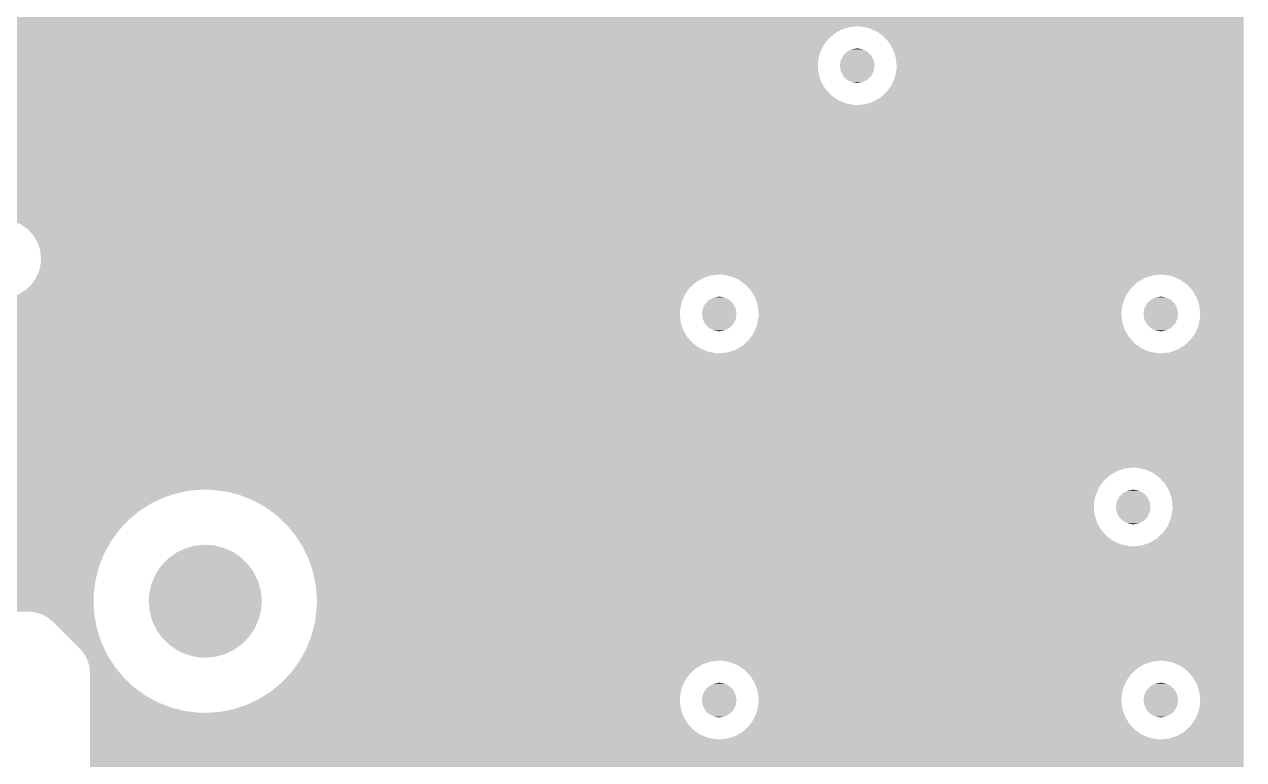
# Model space of a CAD drawing. Extents: x 295 to 953, y 10 to 290.
# Drawn here: x 727.69 to 755.74, y 151.81 to 168.74 of the extents above; entities that cross this region are included whole.
import ezdxf

# ---------------------------------------------------------------- set-up
doc = ezdxf.new("R2010")
doc.units = 0
doc.header["$LTSCALE"] = 5
doc.header["$MEASUREMENT"] = 0
doc.layers.add('FROMC1', color=7, linetype='CONTINUOUS')

msp = doc.modelspace()

# ---------------------------------------------------------------- linework, layer by layer
at = {"layer": 'FROMC1'}
for points in [[(720.94, 168.697), (720.94, 169.223), (755.738, 168.697), (755.738, 169.223)], [(720.94, 168.677), (720.94, 168.697), (746.657, 168.677), (746.848, 168.697)], [(720.94, 168.617), (720.94, 168.677), (746.475, 168.617), (746.657, 168.677)], [(720.94, 168.52), (720.94, 168.617), (746.309, 168.52), (746.475, 168.617)], [(746.927, 168.693), (746.848, 168.697), (755.738, 168.693), (755.738, 168.697)], [(747.116, 168.656), (746.927, 168.693), (755.738, 168.656), (755.738, 168.693)], [(747.292, 168.581), (747.116, 168.656), (755.738, 168.581), (755.738, 168.656)], [(720.94, 168.39), (720.94, 168.52), (746.168, 168.39), (746.309, 168.52)], [(720.94, 168.234), (720.94, 168.39), (746.057, 168.234), (746.168, 168.39)], [(747.448, 168.47), (747.292, 168.581), (755.738, 168.47), (755.738, 168.581)], [(747.577, 168.328), (747.448, 168.47), (755.738, 168.328), (755.738, 168.47)], [(747.674, 168.163), (747.577, 168.328), (755.738, 168.163), (755.738, 168.328)], [(720.94, 168.058), (720.94, 168.234), (745.981, 168.058), (746.057, 168.234)], [(720.94, 167.87), (720.94, 168.058), (745.944, 167.87), (745.981, 168.058)], [(746.53, 168.028), (746.61, 168.11), (747.168, 168.028), (747.083, 168.11)], [(746.61, 168.11), (746.622, 168.116), (747.083, 168.11), (747.077, 168.116)], [(746.622, 168.116), (746.722, 168.169), (747.077, 168.116), (746.969, 168.169)], [(746.722, 168.169), (746.742, 168.172), (746.969, 168.169), (746.963, 168.172)], [(746.742, 168.172), (746.848, 168.189), (746.963, 168.172), (746.848, 168.189)], [(747.734, 167.981), (747.674, 168.163), (755.738, 167.981), (755.738, 168.163)], [(720.94, 167.79), (720.94, 167.87), (745.941, 167.79), (745.944, 167.87)], [(720.94, 167.599), (720.94, 167.79), (745.961, 167.599), (745.941, 167.79)], [(746.449, 167.79), (746.466, 167.905), (747.246, 167.79), (747.228, 167.905)], [(746.467, 167.675), (746.449, 167.79), (747.229, 167.675), (747.246, 167.79)], [(746.466, 167.905), (746.471, 167.915), (747.228, 167.905), (747.226, 167.915)], [(746.471, 167.915), (746.521, 168.019), (747.226, 167.915), (747.172, 168.019)], [(746.521, 168.019), (746.53, 168.028), (747.172, 168.019), (747.168, 168.028)], [(747.754, 167.79), (747.734, 167.981), (755.738, 167.79), (755.738, 167.981)], [(747.751, 167.71), (747.754, 167.79), (755.738, 167.71), (755.738, 167.79)], [(720.94, 167.417), (720.94, 167.599), (746.021, 167.417), (745.961, 167.599)], [(746.469, 167.665), (746.467, 167.675), (747.224, 167.665), (747.229, 167.675)], [(746.523, 167.561), (746.469, 167.665), (747.174, 167.561), (747.224, 167.665)], [(746.527, 167.552), (746.523, 167.561), (747.165, 167.552), (747.174, 167.561)], [(746.612, 167.47), (746.527, 167.552), (747.085, 167.47), (747.165, 167.552)], [(746.618, 167.464), (746.612, 167.47), (747.073, 167.464), (747.085, 167.47)], [(747.638, 167.346), (747.714, 167.522), (755.738, 167.346), (755.738, 167.522)], [(747.714, 167.522), (747.751, 167.71), (755.738, 167.522), (755.738, 167.71)], [(720.94, 167.252), (720.94, 167.417), (746.118, 167.252), (746.021, 167.417)], [(720.94, 167.11), (720.94, 167.252), (746.247, 167.11), (746.118, 167.252)], [(746.726, 167.411), (746.618, 167.464), (746.973, 167.411), (747.073, 167.464)], [(746.733, 167.408), (746.726, 167.411), (746.953, 167.408), (746.973, 167.411)], [(746.848, 167.391), (746.733, 167.408), (746.848, 167.391), (746.953, 167.408)], [(747.386, 167.06), (747.527, 167.19), (755.738, 167.06), (755.738, 167.19)], [(747.527, 167.19), (747.638, 167.346), (755.738, 167.19), (755.738, 167.346)], [(720.94, 166.999), (720.94, 167.11), (746.403, 166.999), (746.247, 167.11)], [(720.94, 166.924), (720.94, 166.999), (746.58, 166.924), (746.403, 166.999)], [(720.94, 166.887), (720.94, 166.924), (746.768, 166.887), (746.58, 166.924)], [(747.038, 166.903), (747.22, 166.963), (755.738, 166.903), (755.738, 166.963)], [(747.22, 166.963), (747.386, 167.06), (755.738, 166.963), (755.738, 167.06)], [(720.94, 166.883), (720.94, 166.887), (746.848, 166.883), (746.768, 166.887)], [(720.94, 164.252), (720.94, 166.883), (755.738, 164.252), (755.738, 166.883)], [(746.848, 166.883), (747.038, 166.903), (755.738, 166.883), (755.738, 166.903)], [(727.242, 164.248), (727.163, 164.252), (755.738, 164.248), (755.738, 164.252)], [(727.431, 164.211), (727.242, 164.248), (755.738, 164.211), (755.738, 164.248)], [(727.607, 164.136), (727.431, 164.211), (755.738, 164.136), (755.738, 164.211)], [(727.763, 164.025), (727.607, 164.136), (755.738, 164.025), (755.738, 164.136)], [(727.892, 163.883), (727.763, 164.025), (755.738, 163.883), (755.738, 164.025)], [(727.989, 163.718), (727.892, 163.883), (755.738, 163.718), (755.738, 163.883)], [(728.049, 163.536), (727.989, 163.718), (755.738, 163.536), (755.738, 163.718)], [(728.029, 163.077), (728.066, 163.265), (755.738, 163.077), (755.738, 163.265)], [(728.069, 163.345), (728.049, 163.536), (755.738, 163.345), (755.738, 163.536)], [(728.066, 163.265), (728.069, 163.345), (755.738, 163.265), (755.738, 163.345)], [(727.979, 162.962), (727.988, 162.982), (743.482, 162.962), (743.673, 162.982)], [(727.988, 162.982), (728.029, 163.077), (755.738, 162.982), (755.738, 163.077)], [(743.752, 162.978), (743.673, 162.982), (753.799, 162.978), (753.833, 162.982)], [(753.912, 162.978), (753.833, 162.982), (755.738, 162.978), (755.738, 162.982)], [(727.766, 162.675), (727.842, 162.745), (742.993, 162.675), (743.069, 162.745)], [(727.842, 162.745), (727.885, 162.805), (743.069, 162.745), (743.134, 162.805)], [(727.885, 162.805), (727.953, 162.901), (743.134, 162.805), (743.299, 162.901)], [(727.953, 162.902), (727.979, 162.962), (743.3, 162.902), (743.482, 162.962)], [(727.953, 162.901), (727.953, 162.902), (743.299, 162.901), (743.3, 162.902)], [(743.838, 162.962), (743.752, 162.978), (753.642, 162.962), (753.799, 162.978)], [(743.941, 162.941), (743.838, 162.962), (753.58, 162.941), (753.642, 162.962)], [(744.033, 162.902), (743.941, 162.941), (753.46, 162.902), (753.58, 162.941)], [(744.117, 162.866), (744.033, 162.902), (753.398, 162.866), (753.46, 162.902)], [(744.202, 162.805), (744.117, 162.866), (753.294, 162.805), (753.398, 162.866)], [(744.273, 162.755), (744.202, 162.805), (753.24, 162.755), (753.294, 162.805)], [(744.345, 162.675), (744.273, 162.755), (753.153, 162.675), (753.24, 162.755)], [(754.101, 162.941), (753.912, 162.978), (755.738, 162.941), (755.738, 162.978)], [(754.277, 162.866), (754.101, 162.941), (755.738, 162.866), (755.738, 162.941)], [(754.433, 162.755), (754.277, 162.866), (755.738, 162.755), (755.738, 162.866)], [(754.562, 162.613), (754.433, 162.755), (755.738, 162.613), (755.738, 162.755)], [(720.94, 162.343), (720.94, 162.438), (742.806, 162.343), (742.847, 162.438)], [(727.163, 162.438), (727.353, 162.458), (742.847, 162.438), (742.856, 162.458)], [(727.353, 162.458), (727.535, 162.518), (742.856, 162.458), (742.882, 162.518)], [(727.535, 162.518), (727.536, 162.519), (742.882, 162.518), (742.882, 162.519)], [(727.536, 162.519), (727.701, 162.615), (742.882, 162.519), (742.95, 162.615)], [(727.701, 162.615), (727.766, 162.675), (742.95, 162.615), (742.993, 162.675)], [(743.447, 162.401), (743.547, 162.454), (743.902, 162.401), (743.794, 162.454)], [(743.547, 162.454), (743.567, 162.457), (743.794, 162.454), (743.788, 162.457)], [(743.567, 162.457), (743.673, 162.474), (743.788, 162.457), (743.673, 162.474)], [(744.402, 162.613), (744.345, 162.675), (753.109, 162.613), (753.153, 162.675)], [(744.457, 162.519), (744.402, 162.613), (753.042, 162.519), (753.109, 162.613)], [(744.499, 162.448), (744.457, 162.519), (753.011, 162.448), (753.042, 162.519)], [(744.534, 162.343), (744.499, 162.448), (752.966, 162.343), (753.011, 162.448)], [(753.607, 162.401), (753.707, 162.454), (754.062, 162.401), (753.954, 162.454)], [(753.707, 162.454), (753.727, 162.457), (753.954, 162.454), (753.948, 162.457)], [(753.727, 162.457), (753.833, 162.474), (753.948, 162.457), (753.833, 162.474)], [(754.659, 162.448), (754.562, 162.613), (755.738, 162.448), (755.738, 162.613)], [(754.719, 162.266), (754.659, 162.448), (755.738, 162.266), (755.738, 162.448)], [(720.94, 162.155), (720.94, 162.343), (742.769, 162.155), (742.806, 162.343)], [(720.94, 162.075), (720.94, 162.155), (742.766, 162.075), (742.769, 162.155)], [(743.274, 162.075), (743.291, 162.19), (744.071, 162.075), (744.053, 162.19)], [(743.291, 162.19), (743.296, 162.2), (744.053, 162.19), (744.051, 162.2)], [(743.296, 162.2), (743.346, 162.304), (744.051, 162.2), (743.997, 162.304)], [(743.346, 162.304), (743.355, 162.313), (743.997, 162.304), (743.993, 162.313)], [(743.355, 162.313), (743.435, 162.395), (743.993, 162.313), (743.908, 162.395)], [(743.435, 162.395), (743.447, 162.401), (743.908, 162.395), (743.902, 162.401)], [(744.559, 162.266), (744.534, 162.343), (752.951, 162.266), (752.966, 162.343)], [(744.571, 162.155), (744.559, 162.266), (752.929, 162.155), (752.951, 162.266)], [(744.579, 162.075), (744.571, 162.155), (752.926, 162.075), (752.929, 162.155)], [(753.434, 162.075), (753.451, 162.19), (754.231, 162.075), (754.213, 162.19)], [(753.451, 162.19), (753.456, 162.2), (754.213, 162.19), (754.211, 162.2)], [(753.456, 162.2), (753.506, 162.304), (754.211, 162.2), (754.157, 162.304)], [(753.506, 162.304), (753.515, 162.313), (754.157, 162.304), (754.153, 162.313)], [(753.515, 162.313), (753.595, 162.395), (754.153, 162.313), (754.068, 162.395)], [(753.595, 162.395), (753.607, 162.401), (754.068, 162.395), (754.062, 162.401)], [(754.739, 162.075), (754.719, 162.266), (755.738, 162.075), (755.738, 162.266)], [(720.94, 161.884), (720.94, 162.075), (742.786, 161.884), (742.766, 162.075)], [(720.94, 161.702), (720.94, 161.884), (742.846, 161.702), (742.786, 161.884)], [(743.292, 161.96), (743.274, 162.075), (744.054, 161.96), (744.071, 162.075)], [(743.294, 161.95), (743.292, 161.96), (744.049, 161.95), (744.054, 161.96)], [(743.348, 161.846), (743.294, 161.95), (743.999, 161.846), (744.049, 161.95)], [(744.539, 161.807), (744.554, 161.884), (752.971, 161.807), (752.946, 161.884)], [(744.554, 161.884), (744.576, 161.995), (752.946, 161.884), (752.934, 161.995)], [(744.576, 161.995), (744.579, 162.075), (752.934, 161.995), (752.926, 162.075)], [(753.452, 161.96), (753.434, 162.075), (754.214, 161.96), (754.231, 162.075)], [(753.454, 161.95), (753.452, 161.96), (754.209, 161.95), (754.214, 161.96)], [(753.508, 161.846), (753.454, 161.95), (754.159, 161.846), (754.209, 161.95)], [(754.699, 161.807), (754.736, 161.995), (755.738, 161.807), (755.738, 161.995)], [(754.736, 161.995), (754.739, 162.075), (755.738, 161.995), (755.738, 162.075)], [(720.94, 161.537), (720.94, 161.702), (742.943, 161.537), (742.846, 161.702)], [(743.352, 161.837), (743.348, 161.846), (743.99, 161.837), (743.999, 161.846)], [(743.437, 161.755), (743.352, 161.837), (743.91, 161.755), (743.99, 161.837)], [(743.443, 161.749), (743.437, 161.755), (743.898, 161.749), (743.91, 161.755)], [(743.551, 161.696), (743.443, 161.749), (743.798, 161.696), (743.898, 161.749)], [(743.558, 161.693), (743.551, 161.696), (743.778, 161.693), (743.798, 161.696)], [(743.673, 161.676), (743.558, 161.693), (743.673, 161.676), (743.778, 161.693)], [(744.396, 161.537), (744.463, 161.631), (753.103, 161.537), (753.048, 161.631)], [(744.463, 161.631), (744.494, 161.702), (753.048, 161.631), (753.006, 161.702)], [(744.494, 161.702), (744.539, 161.807), (753.006, 161.702), (752.971, 161.807)], [(753.512, 161.837), (753.508, 161.846), (754.15, 161.837), (754.159, 161.846)], [(753.597, 161.755), (753.512, 161.837), (754.07, 161.755), (754.15, 161.837)], [(753.603, 161.749), (753.597, 161.755), (754.058, 161.749), (754.07, 161.755)], [(753.711, 161.696), (753.603, 161.749), (753.958, 161.696), (754.058, 161.749)], [(753.718, 161.693), (753.711, 161.696), (753.938, 161.693), (753.958, 161.696)], [(753.833, 161.676), (753.718, 161.693), (753.833, 161.676), (753.938, 161.693)], [(754.512, 161.475), (754.623, 161.631), (755.738, 161.475), (755.738, 161.631)], [(754.623, 161.631), (754.699, 161.807), (755.738, 161.631), (755.738, 161.807)], [(720.94, 161.395), (720.94, 161.537), (743.072, 161.395), (742.943, 161.537)], [(720.94, 161.284), (720.94, 161.395), (743.228, 161.284), (743.072, 161.395)], [(744.107, 161.284), (744.211, 161.345), (753.388, 161.284), (753.303, 161.345)], [(744.211, 161.345), (744.266, 161.395), (753.303, 161.345), (753.232, 161.395)], [(744.266, 161.395), (744.352, 161.475), (753.232, 161.395), (753.16, 161.475)], [(744.352, 161.475), (744.396, 161.537), (753.16, 161.475), (753.103, 161.537)], [(754.205, 161.248), (754.371, 161.345), (755.738, 161.248), (755.738, 161.345)], [(754.371, 161.345), (754.512, 161.475), (755.738, 161.345), (755.738, 161.475)], [(720.94, 161.209), (720.94, 161.284), (743.405, 161.209), (743.228, 161.284)], [(720.94, 161.172), (720.94, 161.209), (743.593, 161.172), (743.405, 161.209)], [(720.94, 161.168), (720.94, 161.172), (743.673, 161.168), (743.593, 161.172)], [(720.94, 158.537), (720.94, 161.168), (755.738, 158.537), (755.738, 161.168)], [(743.673, 161.168), (743.706, 161.172), (753.833, 161.168), (753.753, 161.172)], [(743.706, 161.172), (743.863, 161.188), (753.753, 161.172), (753.668, 161.188)], [(743.863, 161.188), (743.925, 161.209), (753.668, 161.188), (753.565, 161.209)], [(743.925, 161.209), (744.045, 161.248), (753.565, 161.209), (753.472, 161.248)], [(744.045, 161.248), (744.107, 161.284), (753.472, 161.248), (753.388, 161.284)], [(753.833, 161.168), (754.023, 161.188), (755.738, 161.168), (755.738, 161.188)], [(754.023, 161.188), (754.205, 161.248), (755.738, 161.188), (755.738, 161.248)], [(720.94, 158.517), (720.94, 158.537), (753.007, 158.517), (753.198, 158.537)], [(720.94, 158.457), (720.94, 158.517), (752.825, 158.457), (753.007, 158.517)], [(753.277, 158.533), (753.198, 158.537), (755.738, 158.533), (755.738, 158.537)], [(753.466, 158.496), (753.277, 158.533), (755.738, 158.496), (755.738, 158.533)], [(753.642, 158.421), (753.466, 158.496), (755.738, 158.421), (755.738, 158.496)], [(720.94, 158.36), (720.94, 158.457), (752.659, 158.36), (752.825, 158.457)], [(720.94, 158.23), (720.94, 158.36), (752.518, 158.23), (752.659, 158.36)], [(720.94, 158.074), (720.94, 158.23), (752.407, 158.074), (752.518, 158.23)], [(753.798, 158.31), (753.642, 158.421), (755.738, 158.31), (755.738, 158.421)], [(753.927, 158.168), (753.798, 158.31), (755.738, 158.168), (755.738, 158.31)], [(720.94, 158.031), (720.94, 158.074), (752.389, 158.031), (752.407, 158.074)], [(720.94, 158.011), (720.94, 158.031), (731.524, 158.011), (731.846, 158.031)], [(720.94, 157.95), (720.94, 158.011), (731.207, 157.95), (731.524, 158.011)], [(720.94, 157.851), (720.94, 157.95), (730.899, 157.851), (731.207, 157.95)], [(732.005, 158.026), (731.846, 158.031), (752.386, 158.026), (752.389, 158.031)], [(732.325, 157.986), (732.005, 158.026), (752.369, 157.986), (752.386, 158.026)], [(732.638, 157.906), (732.325, 157.986), (752.335, 157.906), (752.369, 157.986)], [(752.88, 157.868), (752.96, 157.95), (753.518, 157.868), (753.433, 157.95)], [(752.96, 157.95), (752.972, 157.956), (753.433, 157.95), (753.427, 157.956)], [(752.972, 157.956), (753.072, 158.009), (753.427, 157.956), (753.319, 158.009)], [(753.072, 158.009), (753.092, 158.012), (753.319, 158.009), (753.313, 158.012)], [(753.092, 158.012), (753.198, 158.029), (753.313, 158.012), (753.198, 158.029)], [(754.024, 158.003), (753.927, 158.168), (755.738, 158.003), (755.738, 158.168)], [(754.084, 157.821), (754.024, 158.003), (755.738, 157.821), (755.738, 158.003)], [(720.94, 157.713), (720.94, 157.851), (730.607, 157.713), (730.899, 157.851)], [(720.94, 157.54), (720.94, 157.713), (730.334, 157.54), (730.607, 157.713)], [(732.659, 157.898), (732.638, 157.906), (752.331, 157.898), (752.335, 157.906)], [(732.939, 157.788), (732.659, 157.898), (752.31, 157.788), (752.331, 157.898)], [(733.08, 157.71), (732.939, 157.788), (752.294, 157.71), (752.31, 157.788)], [(733.222, 157.632), (733.08, 157.71), (752.291, 157.632), (752.294, 157.71)], [(752.799, 157.63), (752.816, 157.745), (753.596, 157.63), (753.578, 157.745)], [(752.816, 157.745), (752.821, 157.755), (753.578, 157.745), (753.576, 157.755)], [(752.821, 157.755), (752.871, 157.859), (753.576, 157.755), (753.522, 157.859)], [(752.871, 157.859), (752.88, 157.868), (753.522, 157.859), (753.518, 157.868)], [(754.104, 157.63), (754.084, 157.821), (755.738, 157.63), (755.738, 157.821)], [(720.94, 157.334), (720.94, 157.54), (730.086, 157.334), (730.334, 157.54)], [(733.225, 157.63), (733.222, 157.632), (752.291, 157.63), (752.291, 157.632)], [(733.483, 157.443), (733.225, 157.63), (752.311, 157.443), (752.291, 157.63)], [(733.487, 157.439), (733.483, 157.443), (752.311, 157.439), (752.311, 157.443)], [(733.681, 157.257), (733.487, 157.439), (752.371, 157.257), (752.311, 157.439)], [(752.817, 157.515), (752.799, 157.63), (753.579, 157.515), (753.596, 157.63)], [(752.819, 157.505), (752.817, 157.515), (753.574, 157.505), (753.579, 157.515)], [(752.873, 157.401), (752.819, 157.505), (753.524, 157.401), (753.574, 157.505)], [(752.877, 157.392), (752.873, 157.401), (753.515, 157.392), (753.524, 157.401)], [(752.962, 157.31), (752.877, 157.392), (753.435, 157.31), (753.515, 157.392)], [(754.064, 157.362), (754.101, 157.55), (755.738, 157.362), (755.738, 157.55)], [(754.101, 157.55), (754.104, 157.63), (755.738, 157.55), (755.738, 157.63)], [(720.94, 157.098), (720.94, 157.334), (729.865, 157.098), (730.086, 157.334)], [(720.94, 156.836), (720.94, 157.098), (729.675, 156.836), (729.865, 157.098)], [(733.719, 157.222), (733.681, 157.257), (752.392, 157.222), (752.371, 157.257)], [(733.827, 157.092), (733.719, 157.222), (752.468, 157.092), (752.392, 157.222)], [(733.925, 156.973), (733.827, 157.092), (752.577, 156.973), (752.468, 157.092)], [(752.968, 157.304), (752.962, 157.31), (753.423, 157.304), (753.435, 157.31)], [(753.076, 157.251), (752.968, 157.304), (753.323, 157.251), (753.423, 157.304)], [(753.083, 157.248), (753.076, 157.251), (753.303, 157.248), (753.323, 157.251)], [(753.198, 157.231), (753.083, 157.248), (753.198, 157.231), (753.303, 157.248)], [(753.877, 157.03), (753.988, 157.186), (755.738, 157.03), (755.738, 157.186)], [(753.988, 157.186), (754.064, 157.362), (755.738, 157.186), (755.738, 157.362)], [(720.94, 156.553), (720.94, 156.836), (729.52, 156.553), (729.675, 156.836)], [(733.939, 156.95), (733.925, 156.973), (752.597, 156.95), (752.577, 156.973)], [(734.01, 156.839), (733.939, 156.95), (752.753, 156.839), (752.597, 156.95)], [(734.058, 156.764), (734.01, 156.839), (752.93, 156.764), (752.753, 156.839)], [(753.57, 156.803), (753.736, 156.9), (755.738, 156.803), (755.738, 156.9)], [(753.736, 156.9), (753.877, 157.03), (755.738, 156.9), (755.738, 157.03)], [(720.94, 156.253), (720.94, 156.553), (729.401, 156.253), (729.52, 156.553)], [(731.026, 156.467), (731.188, 156.583), (732.671, 156.467), (732.501, 156.583)], [(731.188, 156.583), (731.217, 156.596), (732.501, 156.583), (732.481, 156.596)], [(731.217, 156.596), (731.396, 156.681), (732.481, 156.596), (732.292, 156.681)], [(731.396, 156.681), (731.429, 156.69), (732.292, 156.681), (732.271, 156.69)], [(731.429, 156.69), (731.618, 156.741), (732.271, 156.69), (732.066, 156.741)], [(731.618, 156.741), (731.668, 156.745), (732.066, 156.741), (732.049, 156.745)], [(731.668, 156.745), (731.846, 156.761), (732.049, 156.745), (731.846, 156.761)], [(734.081, 156.727), (734.058, 156.764), (753.118, 156.727), (752.93, 156.764)], [(734.084, 156.723), (734.081, 156.727), (753.198, 156.723), (753.118, 156.727)], [(734.098, 156.7), (734.084, 156.723), (755.738, 156.7), (755.738, 156.723)], [(734.236, 156.408), (734.098, 156.7), (755.738, 156.408), (755.738, 156.7)], [(753.198, 156.723), (753.388, 156.743), (755.738, 156.723), (755.738, 156.743)], [(753.388, 156.743), (753.57, 156.803), (755.738, 156.743), (755.738, 156.803)], [(720.94, 155.94), (720.94, 156.253), (729.321, 155.94), (729.401, 156.253)], [(730.727, 156.119), (730.841, 156.285), (732.968, 156.119), (732.85, 156.285)], [(730.841, 156.285), (730.861, 156.306), (732.85, 156.285), (732.835, 156.306)], [(730.861, 156.306), (731.001, 156.449), (732.835, 156.306), (732.688, 156.449)], [(731.001, 156.449), (731.026, 156.467), (732.688, 156.449), (732.671, 156.467)], [(734.336, 156.101), (734.236, 156.408), (755.738, 156.101), (755.738, 156.408)], [(730.629, 155.911), (730.711, 156.095), (733.066, 155.911), (732.979, 156.095)], [(730.711, 156.095), (730.727, 156.119), (732.979, 156.095), (732.968, 156.119)], [(734.396, 155.783), (734.336, 156.101), (755.738, 155.783), (755.738, 156.101)], [(720.94, 155.619), (720.94, 155.94), (729.281, 155.619), (729.321, 155.94)], [(730.562, 155.663), (730.568, 155.69), (733.129, 155.663), (733.127, 155.69)], [(730.568, 155.69), (730.617, 155.886), (733.127, 155.69), (733.073, 155.886)], [(730.617, 155.886), (730.629, 155.911), (733.073, 155.886), (733.066, 155.911)], [(734.417, 155.461), (734.396, 155.783), (755.738, 155.461), (755.738, 155.783)], [(720.94, 155.461), (720.94, 155.619), (729.276, 155.461), (729.281, 155.619)], [(720.94, 155.406), (720.94, 155.461), (729.279, 155.406), (729.276, 155.461)], [(730.546, 155.461), (730.562, 155.663), (733.147, 155.461), (733.129, 155.663)], [(730.564, 155.259), (730.546, 155.461), (733.131, 155.259), (733.147, 155.461)], [(734.412, 155.302), (734.417, 155.461), (755.738, 155.302), (755.738, 155.461)], [(721.128, 155.217), (720.94, 155.406), (729.291, 155.217), (729.279, 155.406)], [(727.868, 155.214), (727.798, 155.217), (729.291, 155.214), (729.291, 155.217)], [(728.04, 155.178), (727.868, 155.214), (729.294, 155.178), (729.291, 155.214)], [(728.123, 155.138), (728.04, 155.178), (729.296, 155.138), (729.294, 155.178)], [(728.199, 155.103), (728.123, 155.138), (729.303, 155.103), (729.296, 155.138)], [(730.566, 155.232), (730.564, 155.259), (733.124, 155.232), (733.131, 155.259)], [(730.619, 155.036), (730.566, 155.232), (733.075, 155.036), (733.124, 155.232)], [(734.372, 154.982), (734.412, 155.302), (755.738, 154.982), (755.738, 155.302)], [(728.336, 154.994), (728.199, 155.103), (729.324, 154.994), (729.303, 155.103)], [(728.509, 154.821), (728.336, 154.994), (729.357, 154.821), (729.324, 154.994)], [(730.626, 155.01), (730.619, 155.036), (733.064, 155.01), (733.075, 155.036)], [(730.714, 154.826), (730.626, 155.01), (732.981, 154.826), (733.064, 155.01)], [(734.292, 154.669), (734.372, 154.982), (755.738, 154.669), (755.738, 154.982)], [(728.816, 154.514), (728.509, 154.821), (729.457, 154.514), (729.357, 154.821)], [(730.725, 154.803), (730.714, 154.826), (732.965, 154.803), (732.981, 154.826)], [(730.843, 154.636), (730.725, 154.803), (732.852, 154.636), (732.965, 154.803)], [(730.858, 154.616), (730.843, 154.636), (732.832, 154.616), (732.852, 154.636)], [(731.004, 154.472), (730.858, 154.616), (732.691, 154.472), (732.832, 154.616)], [(734.173, 154.368), (734.292, 154.669), (755.738, 154.368), (755.738, 154.669)], [(728.971, 154.359), (728.816, 154.514), (729.53, 154.359), (729.457, 154.514)], [(729.019, 154.307), (728.971, 154.359), (729.554, 154.307), (729.53, 154.359)], [(729.074, 154.222), (729.019, 154.307), (729.594, 154.222), (729.554, 154.307)], [(731.022, 154.455), (731.004, 154.472), (732.667, 154.455), (732.691, 154.472)], [(731.192, 154.339), (731.022, 154.455), (732.504, 154.339), (732.667, 154.455)], [(731.212, 154.326), (731.192, 154.339), (732.476, 154.326), (732.504, 154.339)], [(731.401, 154.241), (731.212, 154.326), (732.297, 154.241), (732.476, 154.326)], [(734.021, 154.092), (734.173, 154.368), (755.738, 154.092), (755.738, 154.368)], [(729.115, 154.16), (729.074, 154.222), (729.634, 154.16), (729.594, 154.222)], [(729.174, 153.995), (729.115, 154.16), (729.739, 153.995), (729.634, 154.16)], [(731.421, 154.232), (731.401, 154.241), (732.263, 154.232), (732.297, 154.241)], [(731.626, 154.181), (731.421, 154.232), (732.075, 154.181), (732.263, 154.232)], [(731.644, 154.176), (731.626, 154.181), (732.025, 154.176), (732.075, 154.181)], [(731.846, 154.16), (731.644, 154.176), (731.846, 154.16), (732.025, 154.176)], [(733.894, 153.915), (733.964, 154.012), (743.134, 153.915), (743.3, 154.012)], [(733.964, 154.012), (734.008, 154.072), (743.3, 154.012), (743.482, 154.072)], [(734.008, 154.072), (734.018, 154.085), (743.482, 154.072), (743.61, 154.085)], [(734.018, 154.085), (734.021, 154.092), (743.61, 154.085), (743.673, 154.092)], [(743.752, 154.088), (743.673, 154.092), (753.799, 154.088), (753.833, 154.092)], [(743.838, 154.072), (743.752, 154.088), (753.642, 154.072), (753.799, 154.088)], [(743.941, 154.051), (743.838, 154.072), (753.58, 154.051), (753.642, 154.072)], [(744.033, 154.012), (743.941, 154.051), (753.46, 154.012), (753.58, 154.051)], [(744.117, 153.976), (744.033, 154.012), (753.398, 153.976), (753.46, 154.012)], [(753.912, 154.088), (753.833, 154.092), (755.738, 154.088), (755.738, 154.092)], [(754.101, 154.051), (753.912, 154.088), (755.738, 154.051), (755.738, 154.088)], [(754.277, 153.976), (754.101, 154.051), (755.738, 153.976), (755.738, 154.051)], [(729.18, 153.949), (729.174, 153.995), (729.767, 153.949), (729.739, 153.995)], [(729.195, 153.82), (729.18, 153.949), (729.874, 153.82), (729.767, 153.949)], [(729.195, 153.7), (729.195, 153.82), (729.974, 153.7), (729.874, 153.82)], [(733.645, 153.629), (733.792, 153.785), (742.882, 153.629), (742.993, 153.785)], [(733.792, 153.785), (733.828, 153.824), (742.993, 153.785), (743.035, 153.824)], [(733.828, 153.824), (733.894, 153.915), (743.035, 153.824), (743.134, 153.915)], [(744.202, 153.915), (744.117, 153.976), (753.294, 153.915), (753.398, 153.976)], [(744.273, 153.865), (744.202, 153.915), (753.24, 153.865), (753.294, 153.915)], [(744.345, 153.785), (744.273, 153.865), (753.153, 153.785), (753.24, 153.865)], [(744.402, 153.723), (744.345, 153.785), (753.109, 153.723), (753.153, 153.785)], [(754.433, 153.865), (754.277, 153.976), (755.738, 153.865), (755.738, 153.976)], [(754.562, 153.723), (754.433, 153.865), (755.738, 153.723), (755.738, 153.865)], [(729.195, 153.479), (729.195, 153.7), (730.209, 153.479), (729.974, 153.7)], [(729.195, 153.289), (729.195, 153.479), (730.471, 153.289), (730.209, 153.479)], [(733.358, 153.382), (733.444, 153.453), (742.792, 153.382), (742.806, 153.453)], [(733.444, 153.453), (733.607, 153.588), (742.806, 153.453), (742.864, 153.588)], [(733.607, 153.588), (733.645, 153.629), (742.864, 153.588), (742.882, 153.629)], [(743.355, 153.423), (743.435, 153.505), (743.993, 153.423), (743.908, 153.505)], [(743.435, 153.505), (743.447, 153.511), (743.908, 153.505), (743.902, 153.511)], [(743.447, 153.511), (743.547, 153.564), (743.902, 153.511), (743.794, 153.564)], [(743.547, 153.564), (743.567, 153.567), (743.794, 153.564), (743.788, 153.567)], [(743.567, 153.567), (743.673, 153.584), (743.788, 153.567), (743.673, 153.584)], [(744.457, 153.629), (744.402, 153.723), (753.042, 153.629), (753.109, 153.723)], [(744.499, 153.558), (744.457, 153.629), (753.011, 153.558), (753.042, 153.629)], [(744.534, 153.453), (744.499, 153.558), (752.966, 153.453), (753.011, 153.558)], [(744.559, 153.376), (744.534, 153.453), (752.951, 153.376), (752.966, 153.453)], [(753.515, 153.423), (753.595, 153.505), (754.153, 153.423), (754.068, 153.505)], [(753.595, 153.505), (753.607, 153.511), (754.068, 153.505), (754.062, 153.511)], [(753.607, 153.511), (753.707, 153.564), (754.062, 153.511), (753.954, 153.564)], [(753.707, 153.564), (753.727, 153.567), (753.954, 153.564), (753.948, 153.567)], [(753.727, 153.567), (753.833, 153.584), (753.948, 153.567), (753.833, 153.584)], [(754.659, 153.558), (754.562, 153.723), (755.738, 153.558), (755.738, 153.723)], [(754.719, 153.376), (754.659, 153.558), (755.738, 153.376), (755.738, 153.558)], [(729.195, 153.134), (729.195, 153.289), (730.754, 153.134), (730.471, 153.289)], [(732.793, 153.071), (733.035, 153.185), (742.778, 153.071), (742.766, 153.185)], [(733.035, 153.185), (733.086, 153.209), (742.766, 153.185), (742.767, 153.209)], [(733.086, 153.209), (733.174, 153.265), (742.767, 153.209), (742.769, 153.265)], [(733.174, 153.265), (733.358, 153.382), (742.769, 153.265), (742.792, 153.382)], [(743.274, 153.185), (743.291, 153.3), (744.071, 153.185), (744.053, 153.3)], [(743.292, 153.07), (743.274, 153.185), (744.054, 153.07), (744.071, 153.185)], [(743.291, 153.3), (743.296, 153.31), (744.053, 153.3), (744.051, 153.31)], [(743.296, 153.31), (743.346, 153.414), (744.051, 153.31), (743.997, 153.414)], [(743.346, 153.414), (743.355, 153.423), (743.997, 153.414), (743.993, 153.423)], [(744.571, 153.265), (744.559, 153.376), (752.929, 153.265), (752.951, 153.376)], [(744.579, 153.185), (744.571, 153.265), (752.926, 153.185), (752.929, 153.265)], [(744.576, 153.105), (744.579, 153.185), (752.934, 153.105), (752.926, 153.185)], [(753.434, 153.185), (753.451, 153.3), (754.231, 153.185), (754.213, 153.3)], [(753.452, 153.07), (753.434, 153.185), (754.214, 153.07), (754.231, 153.185)], [(753.451, 153.3), (753.456, 153.31), (754.213, 153.3), (754.211, 153.31)], [(753.456, 153.31), (753.506, 153.414), (754.211, 153.31), (754.157, 153.414)], [(753.506, 153.414), (753.515, 153.423), (754.157, 153.414), (754.153, 153.423)], [(754.739, 153.185), (754.719, 153.376), (755.738, 153.185), (755.738, 153.376)], [(754.736, 153.105), (754.739, 153.185), (755.738, 153.105), (755.738, 153.185)], [(729.195, 153.015), (729.195, 153.134), (731.054, 153.015), (730.754, 153.134)], [(729.195, 152.935), (729.195, 153.015), (731.367, 152.935), (731.054, 153.015)], [(729.195, 152.895), (729.195, 152.935), (731.688, 152.895), (731.367, 152.935)], [(729.195, 152.89), (729.195, 152.895), (731.846, 152.89), (731.688, 152.895)], [(729.195, 152.812), (729.195, 152.89), (742.846, 152.812), (742.82, 152.89)], [(731.846, 152.89), (732.169, 152.911), (742.82, 152.89), (742.814, 152.911)], [(732.169, 152.911), (732.486, 152.971), (742.814, 152.911), (742.794, 152.971)], [(732.486, 152.971), (732.557, 152.994), (742.794, 152.971), (742.786, 152.994)], [(732.557, 152.994), (732.793, 153.071), (742.786, 152.994), (742.778, 153.071)], [(743.294, 153.06), (743.292, 153.07), (744.049, 153.06), (744.054, 153.07)], [(743.348, 152.956), (743.294, 153.06), (743.999, 152.956), (744.049, 153.06)], [(743.352, 152.947), (743.348, 152.956), (743.99, 152.947), (743.999, 152.956)], [(743.437, 152.865), (743.352, 152.947), (743.91, 152.865), (743.99, 152.947)], [(744.494, 152.812), (744.539, 152.917), (753.006, 152.812), (752.971, 152.917)], [(744.539, 152.917), (744.554, 152.994), (752.971, 152.917), (752.946, 152.994)], [(744.554, 152.994), (744.576, 153.105), (752.946, 152.994), (752.934, 153.105)], [(753.454, 153.06), (753.452, 153.07), (754.209, 153.06), (754.214, 153.07)], [(753.508, 152.956), (753.454, 153.06), (754.159, 152.956), (754.209, 153.06)], [(753.512, 152.947), (753.508, 152.956), (754.15, 152.947), (754.159, 152.956)], [(753.597, 152.865), (753.512, 152.947), (754.07, 152.865), (754.15, 152.947)], [(754.623, 152.741), (754.699, 152.917), (755.738, 152.741), (755.738, 152.917)], [(754.699, 152.917), (754.736, 153.105), (755.738, 152.917), (755.738, 153.105)], [(729.195, 152.647), (729.195, 152.812), (742.943, 152.647), (742.846, 152.812)], [(729.195, 152.505), (729.195, 152.647), (743.072, 152.505), (742.943, 152.647)], [(743.443, 152.859), (743.437, 152.865), (743.898, 152.859), (743.91, 152.865)], [(743.551, 152.806), (743.443, 152.859), (743.798, 152.806), (743.898, 152.859)], [(743.558, 152.803), (743.551, 152.806), (743.778, 152.803), (743.798, 152.806)], [(743.673, 152.786), (743.558, 152.803), (743.673, 152.786), (743.778, 152.803)], [(744.352, 152.585), (744.396, 152.647), (753.16, 152.585), (753.103, 152.647)], [(744.396, 152.647), (744.463, 152.741), (753.103, 152.647), (753.048, 152.741)], [(744.463, 152.741), (744.494, 152.812), (753.048, 152.741), (753.006, 152.812)], [(753.603, 152.859), (753.597, 152.865), (754.058, 152.859), (754.07, 152.865)], [(753.711, 152.806), (753.603, 152.859), (753.958, 152.806), (754.058, 152.859)], [(753.718, 152.803), (753.711, 152.806), (753.938, 152.803), (753.958, 152.806)], [(753.833, 152.786), (753.718, 152.803), (753.833, 152.786), (753.938, 152.803)], [(754.512, 152.585), (754.623, 152.741), (755.738, 152.585), (755.738, 152.741)], [(729.195, 152.394), (729.195, 152.505), (743.228, 152.394), (743.072, 152.505)], [(729.195, 152.319), (729.195, 152.394), (743.405, 152.319), (743.228, 152.394)], [(743.925, 152.319), (744.045, 152.358), (753.565, 152.319), (753.472, 152.358)], [(744.045, 152.358), (744.107, 152.394), (753.472, 152.358), (753.388, 152.394)], [(744.107, 152.394), (744.211, 152.455), (753.388, 152.394), (753.303, 152.455)], [(744.211, 152.455), (744.266, 152.505), (753.303, 152.455), (753.232, 152.505)], [(744.266, 152.505), (744.352, 152.585), (753.232, 152.505), (753.16, 152.585)], [(754.023, 152.298), (754.205, 152.358), (755.738, 152.298), (755.738, 152.358)], [(754.205, 152.358), (754.371, 152.455), (755.738, 152.358), (755.738, 152.455)], [(754.371, 152.455), (754.512, 152.585), (755.738, 152.455), (755.738, 152.585)], [(729.195, 152.282), (729.195, 152.319), (743.593, 152.282), (743.405, 152.319)], [(729.195, 152.278), (729.195, 152.282), (743.673, 152.278), (743.593, 152.282)], [(729.195, 151.432), (729.195, 152.278), (755.738, 151.432), (755.738, 152.278)], [(743.673, 152.278), (743.706, 152.282), (753.833, 152.278), (753.753, 152.282)], [(743.706, 152.282), (743.863, 152.298), (753.753, 152.282), (753.668, 152.298)], [(743.863, 152.298), (743.925, 152.319), (753.668, 152.298), (753.565, 152.319)], [(753.833, 152.278), (754.023, 152.298), (755.738, 152.278), (755.738, 152.298)]]:
    msp.add_solid(points, dxfattribs=at)

doc.saveas('drawing.dxf')
